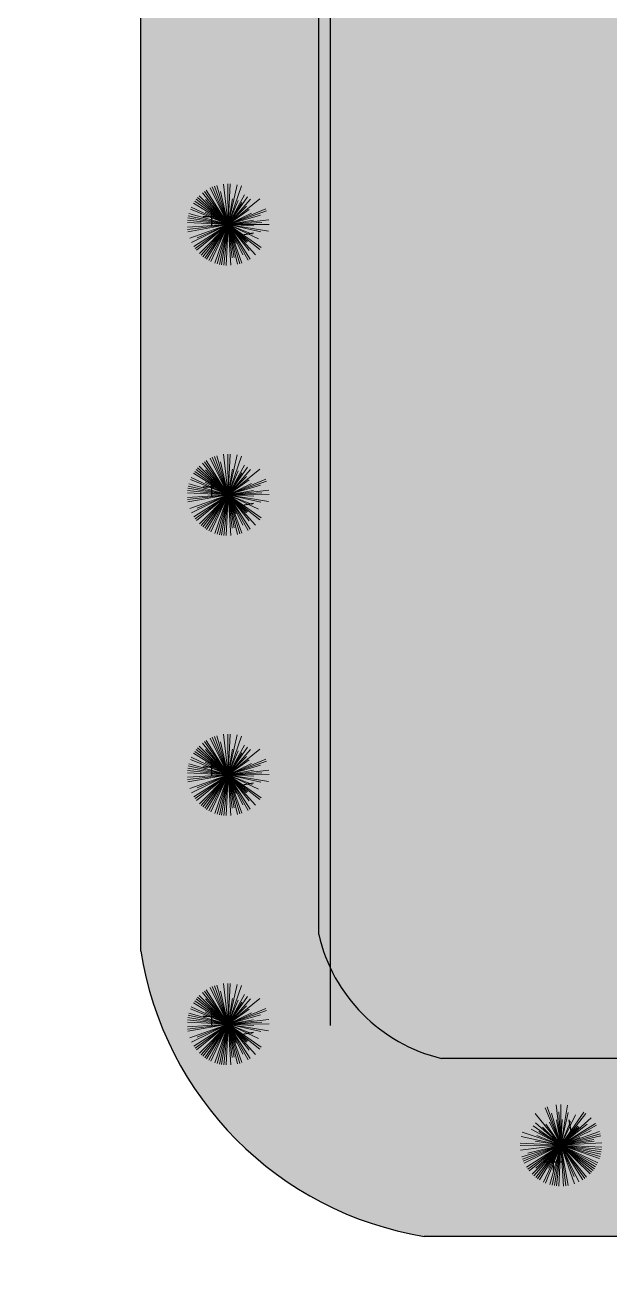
# Model space of a CAD drawing. Header units: millimetres. Extents: x -1544140 to 7445918, y -1294905 to 2019878.
# Drawn here: x 1795261 to 1796094, y 40757 to 42539 of the extents above; entities that cross this region are included whole.
import ezdxf

# ---------------------------------------------------------------- set-up
doc = ezdxf.new("R2010")
doc.units = ezdxf.units.MM
doc.header["$MEASUREMENT"] = 0
doc.layers.add('marc det', color=74, linetype='Continuous', lineweight=18)
picture_1 = doc.add_image_def('image5.png', size_in_pixel=(1482, 826))

msp = doc.modelspace()

# ---------------------------------------------------------------- hatches: boundary and pattern name
at = {"true_color": 0x8dc133, "transparency": 33554687}
h = msp.add_hatch(color=65, dxfattribs=at)
h.dxf.hatch_style = 1
h.paths.add_polyline_path([(1799294.3, 41123.3), (1799294.3, 43402.9, 0.352206), (1798795.6, 43794.6), (1795784.3, 43794.6, 0.266602), (1795426.2, 43411.2), (1795426.2, 41220.7, 0.323619), (1795829.8, 40814.3), (1799019.9, 40814.3, 0.388077)])
h.paths.add_polyline_path([(1799001.2, 41067.7), (1795854.3, 41067.7, -0.285044), (1795679.7, 41244.1), (1795679.7, 43377, -0.211803), (1795828.8, 43541.1), (1798797.3, 43541.1, -0.326949), (1799040.8, 43368.8), (1799040.8, 41120.8, -0.351898)], flags=16)
at = {"true_color": 0xb8d93f, "transparency": 33554687}
h = msp.add_hatch(color=63, dxfattribs=at)
h.dxf.hatch_style = 1
h.paths.add_polyline_path([(1799040.8, 43368.8, 0.326949), (1798797.3, 43541.1), (1795828.8, 43541.1, 0.386529), (1795679.7, 43204.8), (1795679.7, 41244.1, 0.417198), (1795963.9, 41067.7), (1799001.2, 41067.7, 0.351898), (1799040.8, 41120.8)])

# ---------------------------------------------------------------- linework, layer by layer
at = {"color": 116, "true_color": 0x136734}
for p, q in [((1795527.1, 42278.4), (1795527.1, 42253.7)), ((1795539.4, 42266.1), (1795514.8, 42266.1)), ((1795527.1, 41893.5), (1795527.1, 41868.9)), ((1795539.4, 41881.2), (1795514.8, 41881.2)), ((1795527.1, 41494.9), (1795527.1, 41470.2)), ((1795539.4, 41482.6), (1795514.8, 41482.6)), ((1795539.4, 41127.4), (1795514.8, 41127.4)), ((1795527.1, 41139.8), (1795527.1, 41115.1)), ((1796013.4, 40932.8), (1796013.4, 40908.1)), ((1796001.1, 40920.5), (1796025.7, 40920.5))]:
    msp.add_line(p, q, dxfattribs=at)
at = {"color": 116, "lineweight": -2, "true_color": 0x136734}
for p, q in [((1795568.1, 42240.2), (1795586.7, 42243.5)), ((1795568.1, 41855.3), (1795586.7, 41858.6)), ((1795568.1, 41456.7), (1795586.7, 41460)), ((1795568.1, 41101.6), (1795586.7, 41104.9)), ((1796039.3, 40961.5), (1796036, 40980.1))]:
    msp.add_line(p, q, dxfattribs=at)
for points in [[(1795426.2, 41220.7), (1795426.2, 43411.2)], [(1795695.9, 43402.9), (1795695.9, 41114.6)], [(1795679.7, 41244.1), (1795679.7, 43377)], [(1799001.2, 41067.7), (1795854.3, 41067.7)], [(1799019.9, 40814.3), (1795829.8, 40814.3)]]:
    msp.add_lwpolyline(points)
for radius, start, end in [(235.3, 192.8886, 256.5281), (488.8, 188.9332, 260.6635)]:
    msp.add_arc((1795909.1, 41296.6), radius, start, end)
at = {"layer": 'marc det', "color": 116, "true_color": 0x136734}
for p, q in [((1795550.7, 42255.1), (1795519.5, 42304.1)), ((1795550.7, 42255.1), (1795525.1, 42307.3)), ((1795550.7, 42255.1), (1795528.1, 42308.7)), ((1795550.7, 42255.1), (1795531.2, 42309.8)), ((1795550.7, 42255.1), (1795534.3, 42310.9)), ((1795550.7, 42255.1), (1795543.8, 42312.8)), ((1795550.7, 42255.1), (1795550.3, 42313.2)), ((1795550.7, 42255.1), (1795553.6, 42313.1)), ((1795550.7, 42255.1), (1795563.3, 42311.8)), ((1795550.7, 42255.1), (1795569.6, 42310.1)), ((1795550.7, 42255.1), (1795501.3, 42285.7)), ((1795503.1, 42288.4), (1795550.7, 42255.1)), ((1795550.7, 42255.1), (1795503.1, 42288.4)), ((1795550.7, 42255.1), (1795505, 42291.1)), ((1795550.7, 42255.1), (1795507.1, 42293.6)), ((1795550.7, 42255.1), (1795509.3, 42295.9)), ((1795550.7, 42255.1), (1795514.2, 42300.3)), ((1795550.7, 42255.1), (1795516.8, 42302.3)), ((1795550.7, 42255.1), (1795518.2, 42291)), ((1795550.7, 42255.1), (1795539.6, 42302.2)), ((1795550.7, 42255.1), (1795573.7, 42297.4)), ((1795550.7, 42255.1), (1795578.3, 42294.5)), ((1795578.3, 42294.5), (1795550.7, 42255.1)), ((1795550.7, 42255.1), (1795556.7, 42291.8)), ((1795550.7, 42255.1), (1795595.9, 42291.6)), ((1795550.7, 42255.1), (1795582.5, 42291.1)), ((1795550.7, 42255.1), (1795564.7, 42289.4)), ((1795550.7, 42255.1), (1795570.2, 42286.6)), ((1795550.7, 42255.1), (1795493.9, 42267.7)), ((1795550.7, 42255.1), (1795494.7, 42270.8)), ((1795550.7, 42255.1), (1795496.8, 42277)), ((1795550.7, 42255.1), (1795498.2, 42280)), ((1795550.7, 42255.1), (1795518, 42272.9)), ((1795550.7, 42255.1), (1795576.7, 42281.4)), ((1795550.7, 42255.1), (1795604.3, 42277.7)), ((1795550.7, 42255.1), (1795580.7, 42276.6)), ((1795550.7, 42255.1), (1795605.4, 42274.6)), ((1795550.7, 42255.1), (1795583.8, 42271.3)), ((1795550.7, 42255.1), (1795596.6, 42268.6)), ((1795550.7, 42255.1), (1795492.6, 42258)), ((1795550.7, 42255.1), (1795492.7, 42251.5)), ((1795550.7, 42255.1), (1795492.9, 42261.2)), ((1795550.7, 42255.1), (1795492.9, 42248.2)), ((1795550.7, 42255.1), (1795493.3, 42264.5)), ((1795550.7, 42255.1), (1795493.4, 42245)), ((1795550.7, 42255.1), (1795495.9, 42235.6)), ((1795550.7, 42255.1), (1795498.5, 42229.5)), ((1795550.7, 42255.1), (1795501.6, 42223.9)), ((1795550.7, 42255.1), (1795503.5, 42221.2)), ((1795550.7, 42255.1), (1795505.4, 42218.6)), ((1795550.7, 42255.1), (1795506.3, 42236.4)), ((1795550.7, 42255.1), (1795509.8, 42213.7)), ((1795550.7, 42255.1), (1795512.2, 42211.5)), ((1795550.7, 42255.1), (1795514.7, 42209.4)), ((1795517.3, 42207.5), (1795550.7, 42255.1)), ((1795550.7, 42255.1), (1795520, 42205.7)), ((1795550.7, 42255.1), (1795522.9, 42204)), ((1795550.7, 42255.1), (1795525.8, 42202.6)), ((1795550.7, 42255.1), (1795531.8, 42200.1)), ((1795550.7, 42255.1), (1795534.9, 42199.1)), ((1795550.7, 42255.1), (1795538.1, 42198.3)), ((1795550.7, 42255.1), (1795541.3, 42197.7)), ((1795550.7, 42255.1), (1795544.5, 42197.3)), ((1795550.7, 42255.1), (1795547.8, 42197)), ((1795550.1, 42255.6), (1795597.7, 42222.3)), ((1795550.1, 42255.6), (1795595.7, 42219.7)), ((1795597.7, 42222.3), (1795550.1, 42255.6)), ((1795550.7, 42255.1), (1795608.4, 42261.9)), ((1795550.7, 42255.1), (1795586.9, 42261.5)), ((1795550.7, 42255.1), (1795598.4, 42258.1)), ((1795550.7, 42255.1), (1795608.8, 42255.4)), ((1795550.7, 42255.1), (1795556.3, 42207.6)), ((1795550.7, 42255.1), (1795554.3, 42197.1)), ((1795550.7, 42255.1), (1795559, 42208)), ((1795550.7, 42255.1), (1795570.2, 42200.3)), ((1795550.7, 42255.1), (1795567.1, 42199.3)), ((1795550.7, 42255.1), (1795564, 42198.5)), ((1795550.7, 42255.1), (1795579.1, 42204.4)), ((1795550.7, 42255.1), (1795571.6, 42212.2)), ((1795550.7, 42255.1), (1795581.9, 42206)), ((1795550.7, 42255.1), (1795587.3, 42253.2)), ((1795550.7, 42255.1), (1795608.1, 42245.7)), ((1795550.7, 42255.1), (1795597.3, 42244.7)), ((1795550.7, 42255.1), (1795584.6, 42241.3)), ((1795550.7, 42255.1), (1795562, 42228.3)), ((1795550.7, 42255.1), (1795576.7, 42229.4)), ((1795550.7, 42255.1), (1795578.1, 42230.9)), ((1795550.7, 42255.1), (1795593.8, 42234.6)), ((1795550.7, 42255.1), (1795580.7, 42218)), ((1795550.7, 42255.1), (1795589.7, 42212)), ((1795550.7, 41870.2), (1795509.3, 41911.1)), ((1795550.7, 41870.2), (1795514.2, 41915.5)), ((1795550.7, 41870.2), (1795516.8, 41917.4)), ((1795550.7, 41870.2), (1795519.5, 41919.3)), ((1795550.7, 41870.2), (1795525.1, 41922.4)), ((1795550.7, 41870.2), (1795528.1, 41923.8)), ((1795550.7, 41870.2), (1795531.2, 41925)), ((1795550.7, 41870.2), (1795534.3, 41926)), ((1795550.7, 41870.2), (1795539.6, 41917.3)), ((1795550.7, 41870.2), (1795543.8, 41928)), ((1795550.7, 41870.2), (1795550.3, 41928.4)), ((1795550.7, 41870.2), (1795553.6, 41928.3)), ((1795550.7, 41870.2), (1795563.3, 41927)), ((1795550.7, 41870.2), (1795569.6, 41925.2)), ((1795550.7, 41870.2), (1795573.7, 41912.5)), ((1795550.7, 41870.2), (1795498.2, 41895.1)), ((1795550.7, 41870.2), (1795501.3, 41900.9)), ((1795503.1, 41903.6), (1795550.7, 41870.2)), ((1795550.7, 41870.2), (1795503.1, 41903.6)), ((1795550.7, 41870.2), (1795505, 41906.2)), ((1795550.7, 41870.2), (1795507.1, 41908.7)), ((1795550.7, 41870.2), (1795518.2, 41906.1)), ((1795550.7, 41870.2), (1795578.3, 41909.6)), ((1795578.3, 41909.6), (1795550.7, 41870.2)), ((1795550.7, 41870.2), (1795556.7, 41906.9)), ((1795550.7, 41870.2), (1795595.9, 41906.7)), ((1795550.7, 41870.2), (1795582.5, 41906.3)), ((1795550.7, 41870.2), (1795564.7, 41904.6)), ((1795550.7, 41870.2), (1795570.2, 41901.7)), ((1795550.7, 41870.2), (1795576.7, 41896.5)), ((1795550.7, 41870.2), (1795492.9, 41876.4)), ((1795550.7, 41870.2), (1795493.3, 41879.6)), ((1795550.7, 41870.2), (1795493.9, 41882.8)), ((1795550.7, 41870.2), (1795494.7, 41886)), ((1795550.7, 41870.2), (1795496.8, 41892.1)), ((1795550.7, 41870.2), (1795518, 41888.1)), ((1795550.7, 41870.2), (1795604.3, 41892.8)), ((1795550.7, 41870.2), (1795580.7, 41891.8)), ((1795550.7, 41870.2), (1795605.4, 41889.7)), ((1795550.7, 41870.2), (1795583.8, 41886.4)), ((1795550.7, 41870.2), (1795596.6, 41883.8)), ((1795550.7, 41870.2), (1795608.4, 41877.1)), ((1795550.7, 41870.2), (1795586.9, 41876.6)), ((1795550.7, 41870.2), (1795492.6, 41873.1)), ((1795550.7, 41870.2), (1795492.7, 41866.6)), ((1795550.7, 41870.2), (1795492.9, 41863.4)), ((1795550.7, 41870.2), (1795493.4, 41860.1)), ((1795550.7, 41870.2), (1795495.9, 41850.7)), ((1795550.7, 41870.2), (1795498.5, 41844.7)), ((1795550.7, 41870.2), (1795501.6, 41839)), ((1795550.7, 41870.2), (1795503.5, 41836.3)), ((1795550.7, 41870.2), (1795505.4, 41833.7)), ((1795550.7, 41870.2), (1795506.3, 41851.5)), ((1795550.7, 41870.2), (1795509.8, 41828.9)), ((1795550.7, 41870.2), (1795512.2, 41826.6)), ((1795550.7, 41870.2), (1795514.7, 41824.6)), ((1795517.3, 41822.6), (1795550.7, 41870.2)), ((1795550.7, 41870.2), (1795520, 41820.8)), ((1795550.7, 41870.2), (1795522.9, 41819.2)), ((1795550.7, 41870.2), (1795525.8, 41817.7)), ((1795550.7, 41870.2), (1795531.8, 41815.2)), ((1795550.7, 41870.2), (1795534.9, 41814.3)), ((1795550.7, 41870.2), (1795538.1, 41813.5)), ((1795550.7, 41870.2), (1795541.3, 41812.8)), ((1795550.7, 41870.2), (1795544.5, 41812.4)), ((1795550.7, 41870.2), (1795547.8, 41812.2)), ((1795550.1, 41870.8), (1795597.7, 41837.4)), ((1795550.1, 41870.8), (1795595.7, 41834.8)), ((1795597.7, 41837.4), (1795550.1, 41870.8)), ((1795550.7, 41870.2), (1795598.4, 41873.2)), ((1795550.7, 41870.2), (1795608.8, 41870.6)), ((1795550.7, 41870.2), (1795556.3, 41822.8)), ((1795550.7, 41870.2), (1795554.3, 41812.2)), ((1795550.7, 41870.2), (1795559, 41823.2)), ((1795550.7, 41870.2), (1795570.2, 41815.5)), ((1795550.7, 41870.2), (1795567.1, 41814.5)), ((1795550.7, 41870.2), (1795564, 41813.6)), ((1795550.7, 41870.2), (1795579.1, 41819.5)), ((1795550.7, 41870.2), (1795571.6, 41827.3)), ((1795550.7, 41870.2), (1795581.9, 41821.2)), ((1795550.7, 41870.2), (1795587.3, 41868.4)), ((1795550.7, 41870.2), (1795608.1, 41860.8)), ((1795550.7, 41870.2), (1795597.3, 41859.9)), ((1795550.7, 41870.2), (1795584.6, 41856.4)), ((1795550.7, 41870.2), (1795562, 41843.4)), ((1795550.7, 41870.2), (1795576.7, 41844.5)), ((1795550.7, 41870.2), (1795578.1, 41846)), ((1795550.7, 41870.2), (1795593.8, 41849.8)), ((1795550.7, 41870.2), (1795580.7, 41833.1)), ((1795550.7, 41870.2), (1795589.7, 41827.1)), ((1795550.7, 41471.6), (1795516.8, 41518.8)), ((1795550.7, 41471.6), (1795519.5, 41520.6)), ((1795550.7, 41471.6), (1795525.1, 41523.8)), ((1795550.7, 41471.6), (1795528.1, 41525.2)), ((1795550.7, 41471.6), (1795531.2, 41526.3)), ((1795550.7, 41471.6), (1795534.3, 41527.3)), ((1795550.7, 41471.6), (1795539.6, 41518.7)), ((1795550.7, 41471.6), (1795543.8, 41529.3)), ((1795550.7, 41471.6), (1795550.3, 41529.7)), ((1795550.7, 41471.6), (1795553.6, 41529.6)), ((1795550.7, 41471.6), (1795563.3, 41528.3)), ((1795550.7, 41471.6), (1795569.6, 41526.6)), ((1795550.7, 41471.6), (1795501.3, 41502.2)), ((1795503.1, 41504.9), (1795550.7, 41471.6)), ((1795550.7, 41471.6), (1795503.1, 41504.9)), ((1795550.7, 41471.6), (1795505, 41507.6)), ((1795550.7, 41471.6), (1795507.1, 41510.1)), ((1795550.7, 41471.6), (1795509.3, 41512.4)), ((1795550.7, 41471.6), (1795514.2, 41516.8)), ((1795550.7, 41471.6), (1795518.2, 41507.5)), ((1795550.7, 41471.6), (1795573.7, 41513.9)), ((1795550.7, 41471.6), (1795578.3, 41511)), ((1795578.3, 41511), (1795550.7, 41471.6)), ((1795550.7, 41471.6), (1795556.7, 41508.2)), ((1795550.7, 41471.6), (1795595.9, 41508.1)), ((1795550.7, 41471.6), (1795582.5, 41507.6)), ((1795550.7, 41471.6), (1795564.7, 41505.9)), ((1795550.7, 41471.6), (1795570.2, 41503.1)), ((1795550.7, 41471.6), (1795493.9, 41484.2)), ((1795550.7, 41471.6), (1795494.7, 41487.3)), ((1795550.7, 41471.6), (1795496.8, 41493.5)), ((1795550.7, 41471.6), (1795498.2, 41496.5)), ((1795550.7, 41471.6), (1795518, 41489.4)), ((1795550.7, 41471.6), (1795576.7, 41497.9)), ((1795550.7, 41471.6), (1795604.3, 41494.1)), ((1795550.7, 41471.6), (1795580.7, 41493.1)), ((1795550.7, 41471.6), (1795605.4, 41491.1)), ((1795550.7, 41471.6), (1795583.8, 41487.8)), ((1795550.7, 41471.6), (1795596.6, 41485.1)), ((1795550.7, 41471.6), (1795492.6, 41474.5)), ((1795550.7, 41471.6), (1795492.7, 41468)), ((1795550.7, 41471.6), (1795492.9, 41477.7)), ((1795550.7, 41471.6), (1795492.9, 41464.7)), ((1795550.7, 41471.6), (1795493.3, 41481)), ((1795550.7, 41471.6), (1795493.4, 41461.5)), ((1795550.7, 41471.6), (1795495.9, 41452)), ((1795550.7, 41471.6), (1795498.5, 41446)), ((1795550.7, 41471.6), (1795501.6, 41440.4)), ((1795550.7, 41471.6), (1795503.5, 41437.7)), ((1795550.7, 41471.6), (1795505.4, 41435.1)), ((1795550.7, 41471.6), (1795506.3, 41452.9)), ((1795550.7, 41471.6), (1795509.8, 41430.2)), ((1795550.7, 41471.6), (1795512.2, 41428)), ((1795550.7, 41471.6), (1795514.7, 41425.9)), ((1795517.3, 41424), (1795550.7, 41471.6)), ((1795550.7, 41471.6), (1795520, 41422.2)), ((1795550.7, 41471.6), (1795522.9, 41420.5)), ((1795550.7, 41471.6), (1795525.8, 41419)), ((1795550.7, 41471.6), (1795531.8, 41416.6)), ((1795550.7, 41471.6), (1795534.9, 41415.6)), ((1795550.7, 41471.6), (1795538.1, 41414.8)), ((1795550.7, 41471.6), (1795541.3, 41414.2)), ((1795550.7, 41471.6), (1795544.5, 41413.8)), ((1795550.7, 41471.6), (1795547.8, 41413.5)), ((1795550.1, 41472.1), (1795597.7, 41438.8)), ((1795550.1, 41472.1), (1795595.7, 41436.2)), ((1795597.7, 41438.8), (1795550.1, 41472.1)), ((1795550.7, 41471.6), (1795608.4, 41478.4)), ((1795550.7, 41471.6), (1795586.9, 41478)), ((1795550.7, 41471.6), (1795598.4, 41474.5)), ((1795550.7, 41471.6), (1795608.8, 41471.9)), ((1795550.7, 41471.6), (1795556.3, 41424.1)), ((1795550.7, 41471.6), (1795554.3, 41413.6)), ((1795550.7, 41471.6), (1795559, 41424.5)), ((1795550.7, 41471.6), (1795570.2, 41416.8)), ((1795550.7, 41471.6), (1795567.1, 41415.8)), ((1795550.7, 41471.6), (1795564, 41415)), ((1795550.7, 41471.6), (1795579.1, 41420.9)), ((1795550.7, 41471.6), (1795571.6, 41428.7)), ((1795550.7, 41471.6), (1795581.9, 41422.5)), ((1795550.7, 41471.6), (1795587.3, 41469.7)), ((1795550.7, 41471.6), (1795608.1, 41462.2)), ((1795550.7, 41471.6), (1795597.3, 41461.2)), ((1795550.7, 41471.6), (1795584.6, 41457.8)), ((1795550.7, 41471.6), (1795562, 41444.8)), ((1795550.7, 41471.6), (1795576.7, 41445.8)), ((1795550.7, 41471.6), (1795578.1, 41447.3)), ((1795550.7, 41471.6), (1795593.8, 41451.1)), ((1795550.7, 41471.6), (1795580.7, 41434.4)), ((1795550.7, 41471.6), (1795589.7, 41428.5)), ((1795550.7, 41116.5), (1795516.8, 41163.7)), ((1795550.7, 41116.5), (1795519.5, 41165.5)), ((1795550.7, 41116.5), (1795525.1, 41168.7)), ((1795550.7, 41116.5), (1795528.1, 41170)), ((1795550.7, 41116.5), (1795531.2, 41171.2)), ((1795550.7, 41116.5), (1795534.3, 41172.2)), ((1795550.7, 41116.5), (1795539.6, 41163.5)), ((1795550.7, 41116.5), (1795543.8, 41174.2)), ((1795550.7, 41116.5), (1795550.3, 41174.6)), ((1795550.7, 41116.5), (1795553.6, 41174.5)), ((1795550.7, 41116.5), (1795563.3, 41173.2)), ((1795550.7, 41116.5), (1795569.6, 41171.4)), ((1795550.7, 41116.5), (1795501.3, 41147.1)), ((1795503.1, 41149.8), (1795550.7, 41116.5)), ((1795550.7, 41116.5), (1795503.1, 41149.8)), ((1795550.7, 41116.5), (1795505, 41152.4)), ((1795550.7, 41116.5), (1795507.1, 41154.9)), ((1795550.7, 41116.5), (1795509.3, 41157.3)), ((1795550.7, 41116.5), (1795514.2, 41161.7)), ((1795550.7, 41116.5), (1795518.2, 41152.4)), ((1795550.7, 41116.5), (1795573.7, 41158.8)), ((1795550.7, 41116.5), (1795578.3, 41155.9)), ((1795578.3, 41155.9), (1795550.7, 41116.5)), ((1795550.7, 41116.5), (1795556.7, 41153.1)), ((1795550.7, 41116.5), (1795595.9, 41153)), ((1795550.7, 41116.5), (1795582.5, 41152.5)), ((1795550.7, 41116.5), (1795564.7, 41150.8)), ((1795550.7, 41116.5), (1795570.2, 41147.9)), ((1795550.7, 41116.5), (1795493.9, 41129.1)), ((1795550.7, 41116.5), (1795494.7, 41132.2)), ((1795550.7, 41116.5), (1795496.8, 41138.4)), ((1795550.7, 41116.5), (1795498.2, 41141.4)), ((1795550.7, 41116.5), (1795518, 41134.3)), ((1795550.7, 41116.5), (1795576.7, 41142.7)), ((1795550.7, 41116.5), (1795604.3, 41139)), ((1795550.7, 41116.5), (1795580.7, 41138)), ((1795550.7, 41116.5), (1795605.4, 41136)), ((1795550.7, 41116.5), (1795583.8, 41132.6)), ((1795550.7, 41116.5), (1795596.6, 41130)), ((1795550.7, 41116.5), (1795492.6, 41119.4)), ((1795550.7, 41116.5), (1795492.7, 41112.8)), ((1795550.7, 41116.5), (1795492.9, 41122.6)), ((1795550.7, 41116.5), (1795492.9, 41109.6)), ((1795550.7, 41116.5), (1795493.3, 41125.9)), ((1795550.7, 41116.5), (1795493.4, 41106.4)), ((1795550.7, 41116.5), (1795495.9, 41096.9)), ((1795550.7, 41116.5), (1795498.5, 41090.9)), ((1795550.7, 41116.5), (1795501.6, 41085.2)), ((1795550.7, 41116.5), (1795503.5, 41082.5)), ((1795550.7, 41116.5), (1795505.4, 41079.9)), ((1795550.7, 41116.5), (1795506.3, 41097.8)), ((1795550.7, 41116.5), (1795509.8, 41075.1)), ((1795550.7, 41116.5), (1795512.2, 41072.9)), ((1795550.7, 41116.5), (1795514.7, 41070.8)), ((1795517.3, 41068.8), (1795550.7, 41116.5)), ((1795550.7, 41116.5), (1795520, 41067)), ((1795550.7, 41116.5), (1795522.9, 41065.4)), ((1795550.7, 41116.5), (1795525.8, 41063.9)), ((1795550.7, 41116.5), (1795531.8, 41061.5)), ((1795550.7, 41116.5), (1795534.9, 41060.5)), ((1795550.7, 41116.5), (1795538.1, 41059.7)), ((1795550.7, 41116.5), (1795541.3, 41059.1)), ((1795550.7, 41116.5), (1795544.5, 41058.6)), ((1795550.7, 41116.5), (1795547.8, 41058.4)), ((1795550.1, 41117), (1795597.7, 41083.6)), ((1795550.1, 41117), (1795595.7, 41081)), ((1795597.7, 41083.6), (1795550.1, 41117)), ((1795550.7, 41116.5), (1795608.4, 41123.3)), ((1795550.7, 41116.5), (1795586.9, 41122.8)), ((1795550.7, 41116.5), (1795598.4, 41119.4)), ((1795550.7, 41116.5), (1795608.8, 41116.8)), ((1795550.7, 41116.5), (1795556.3, 41069)), ((1795550.7, 41116.5), (1795554.3, 41058.4)), ((1795550.7, 41116.5), (1795559, 41069.4)), ((1795550.7, 41116.5), (1795570.2, 41061.7)), ((1795550.7, 41116.5), (1795567.1, 41060.7)), ((1795550.7, 41116.5), (1795564, 41059.9)), ((1795550.7, 41116.5), (1795579.1, 41065.7)), ((1795550.7, 41116.5), (1795571.6, 41073.6)), ((1795550.7, 41116.5), (1795581.9, 41067.4)), ((1795550.7, 41116.5), (1795587.3, 41114.6)), ((1795550.7, 41116.5), (1795608.1, 41107.1)), ((1795550.7, 41116.5), (1795597.3, 41106.1)), ((1795550.7, 41116.5), (1795584.6, 41102.6)), ((1795550.7, 41116.5), (1795562, 41089.7)), ((1795550.7, 41116.5), (1795576.7, 41090.7)), ((1795550.7, 41116.5), (1795578.1, 41092.2)), ((1795550.7, 41116.5), (1795593.8, 41096)), ((1795550.7, 41116.5), (1795580.7, 41079.3)), ((1795550.7, 41116.5), (1795589.7, 41073.3)), ((1796024.4, 40944.1), (1796017.5, 41001.8)), ((1796024.4, 40944.1), (1796024, 41002.2)), ((1796024.4, 40944.1), (1795987.9, 40989.3)), ((1796024.4, 40944.1), (1796001.8, 40997.6)), ((1796024.4, 40944.1), (1796004.9, 40998.8)), ((1796024.4, 40944.1), (1796010.9, 40990)), ((1796024.4, 40944.1), (1796021.4, 40991.8)), ((1796023.8, 40943.4), (1796057.2, 40991.1)), ((1796057.2, 40991.1), (1796023.8, 40943.4)), ((1796023.8, 40943.4), (1796059.8, 40989.1)), ((1796024.4, 40944.1), (1796033.8, 41001.4)), ((1796024.4, 40944.1), (1796034.8, 40990.7)), ((1796024.4, 40944.1), (1796044.9, 40987.2)), ((1796024.4, 40944.1), (1795982.1, 40967.1)), ((1796024.4, 40944.1), (1795985, 40971.7)), ((1795985, 40971.7), (1796024.4, 40944.1)), ((1796024.4, 40944.1), (1795988.3, 40975.9)), ((1796024.4, 40944.1), (1795998.1, 40970)), ((1796024.4, 40944.1), (1796002.9, 40974)), ((1796024.4, 40944.1), (1796008.2, 40977.2)), ((1796024.4, 40944.1), (1796018, 40980.3)), ((1796024.4, 40944.1), (1796067.5, 40983.1)), ((1796024.4, 40944.1), (1796026.2, 40980.7)), ((1796024.4, 40944.1), (1796038.2, 40978)), ((1796024.4, 40944.1), (1796073.4, 40975.3)), ((1796024.4, 40944.1), (1796061.5, 40974)), ((1796024.4, 40944.1), (1796075.1, 40972.5)), ((1796024.4, 40944.1), (1796048.6, 40971.5)), ((1796024.4, 40944.1), (1796050.1, 40970.1)), ((1796024.4, 40944.1), (1795967.6, 40956.7)), ((1796024.4, 40944.1), (1795969.4, 40962.9)), ((1796024.4, 40944.1), (1795987.7, 40950.1)), ((1796024.4, 40944.1), (1795990, 40958.1)), ((1796024.4, 40944.1), (1795992.9, 40963.6)), ((1796024.4, 40944.1), (1796067.3, 40965)), ((1796024.4, 40944.1), (1796079.2, 40963.6)), ((1796024.4, 40944.1), (1796080.2, 40960.5)), ((1796024.4, 40944.1), (1796081, 40957.3)), ((1796024.4, 40944.1), (1796051.2, 40955.3)), ((1796024.4, 40944.1), (1796071.4, 40952.3)), ((1796024.4, 40944.1), (1796071.8, 40949.7)), ((1796024.4, 40944.1), (1795966.3, 40947)), ((1796024.4, 40944.1), (1795966.3, 40943.7)), ((1796024.4, 40944.1), (1795966.7, 40937.2)), ((1796024.4, 40944.1), (1795968.6, 40927.6)), ((1796024.4, 40944.1), (1795969.6, 40924.5)), ((1796024.4, 40944.1), (1795970.8, 40921.5)), ((1796024.4, 40944.1), (1795972.2, 40918.5)), ((1796024.4, 40944.1), (1795975.4, 40912.8)), ((1796024.4, 40944.1), (1795977.2, 40910.1)), ((1796024.4, 40944.1), (1795977.3, 40933)), ((1796024.4, 40944.1), (1795979.2, 40907.5)), ((1796024.4, 40944.1), (1795983.5, 40902.7)), ((1796024.4, 40944.1), (1795985.9, 40900.5)), ((1796024.4, 40944.1), (1795988.4, 40898.4)), ((1796024.4, 40944.1), (1795988.5, 40911.6)), ((1795991, 40896.4), (1796024.4, 40944.1)), ((1796024.4, 40944.1), (1795991, 40896.4)), ((1796024.4, 40944.1), (1795993.8, 40894.7)), ((1796024.4, 40944.1), (1795999.5, 40891.5)), ((1796024.4, 40944.1), (1796002.5, 40890.2)), ((1796024.4, 40944.1), (1796006.6, 40911.3)), ((1796024.4, 40944.1), (1796008.6, 40888.1)), ((1796024.4, 40944.1), (1796011.8, 40887.3)), ((1796024.4, 40944.1), (1796015, 40886.7)), ((1796024.4, 40944.1), (1796018.2, 40886.3)), ((1796024.4, 40944.1), (1796021.5, 40886)), ((1796024.4, 40944.1), (1796082.4, 40947.7)), ((1796024.4, 40944.1), (1796082.5, 40941.2)), ((1796024.4, 40944.1), (1796043.9, 40889.3)), ((1796024.4, 40944.1), (1796031.3, 40886.3)), ((1796024.4, 40944.1), (1796034.5, 40886.8)), ((1796024.4, 40944.1), (1796028, 40886)), ((1796024.4, 40944.1), (1796043.1, 40899.7)), ((1796024.4, 40944.1), (1796049.9, 40891.8)), ((1796024.4, 40944.1), (1796055.6, 40895)), ((1796024.4, 40944.1), (1796058.3, 40896.9)), ((1796024.4, 40944.1), (1796060.9, 40898.8)), ((1796024.4, 40944.1), (1796065.8, 40903.2)), ((1796024.4, 40944.1), (1796068, 40905.6)), ((1796024.4, 40944.1), (1796070.1, 40908.1)), ((1796072, 40910.7), (1796024.4, 40944.1)), ((1796024.4, 40944.1), (1796073.8, 40913.4)), ((1796024.4, 40944.1), (1796075.4, 40916.2)), ((1796024.4, 40944.1), (1796076.9, 40919.2)), ((1796024.4, 40944.1), (1796081.2, 40931.5)), ((1796024.4, 40944.1), (1796081.8, 40934.7)), ((1796024.4, 40944.1), (1796082.2, 40937.9)), ((1796024.4, 40944.1), (1796079.4, 40925.2)), ((1796024.4, 40944.1), (1796080.4, 40928.3))]:
    msp.add_line(p, q, dxfattribs=at)

# ---------------------------------------------------------------- pictures from other files: only their frames are drawn
image = msp.add_image(picture_1, insert=(1748459.4, -24499.6), size_in_units=(203261.5, 113288.8))
image.dxf.flags = 7

doc.saveas('drawing.dxf')
